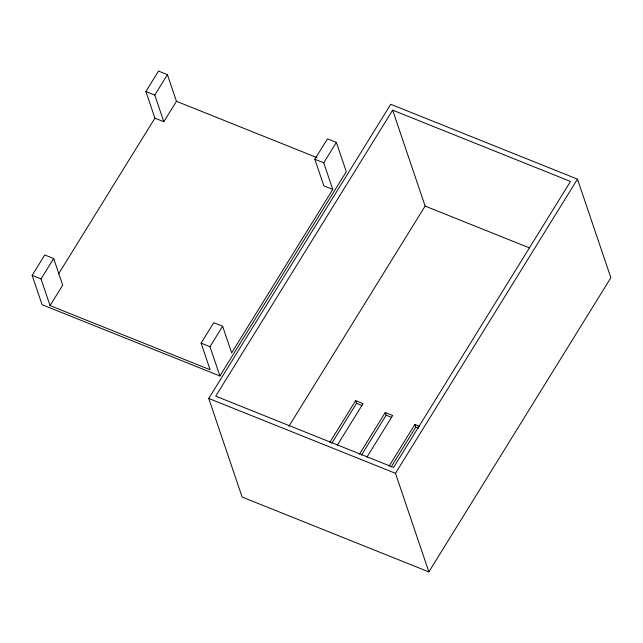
<?xml version="1.0" encoding="UTF-8"?>
<svg xmlns="http://www.w3.org/2000/svg" width="643" height="643" viewBox="0 0 643 643"><rect width="100%" height="100%" fill="white"/><g stroke="black" fill="none" stroke-linecap="round" stroke-linejoin="round"><path stroke-width="0.96" d="M32.15 275.381L44.785 254.949L53.682 258.518L62.701 285.162L50.066 305.594L210.124 369.749L201.106 343.105L213.741 322.673L222.631 326.242L231.657 352.886L332.761 189.452L323.742 162.808L314.845 159.247L327.488 138.816L336.377 142.376L346.296 171.689L219.914 375.978L42.068 304.694L32.15 275.381L41.039 278.941L50.066 305.594M176.447 101.305L163.804 121.736L154.915 118.167L145.897 91.523L158.532 71.092L167.421 74.652L176.447 101.305L316.959 157.631M41.039 278.941L53.682 258.518M163.804 121.736L154.786 95.084L167.421 74.652M58.545 273.942L154.915 118.167M219.914 375.978L209.996 346.665L222.631 326.242M323.742 162.808L336.377 142.376M208.75 398.459L390.735 104.287L577.478 179.132L610.85 277.728L428.865 571.908L242.122 497.055L208.75 398.459L395.485 473.312L428.865 571.908M392.656 110.154L215.726 396.16L393.572 467.445L570.502 181.439L392.656 110.154L425.127 206.081L529.414 247.885M288.86 426.349L425.127 206.081M329.907 442.223L355.627 400.653L363.038 403.619L337.318 445.189M331.86 443.188L356.527 403.314L355.627 400.653M359.55 454.103L385.27 412.533L392.672 415.499L366.96 457.069M361.503 455.067L386.17 415.193L385.27 412.533M389.192 465.982L414.904 424.412L419.541 426.269M391.145 466.947L415.812 427.081L414.904 424.412M395.485 473.312L577.478 179.132M145.897 91.523L154.786 95.084M332.761 189.452L323.863 185.891L314.845 159.247M356.527 403.314L362.081 405.54M386.17 415.193L391.724 417.42M415.812 427.081L418.585 428.19M201.106 343.105L209.996 346.665"/></g></svg>
